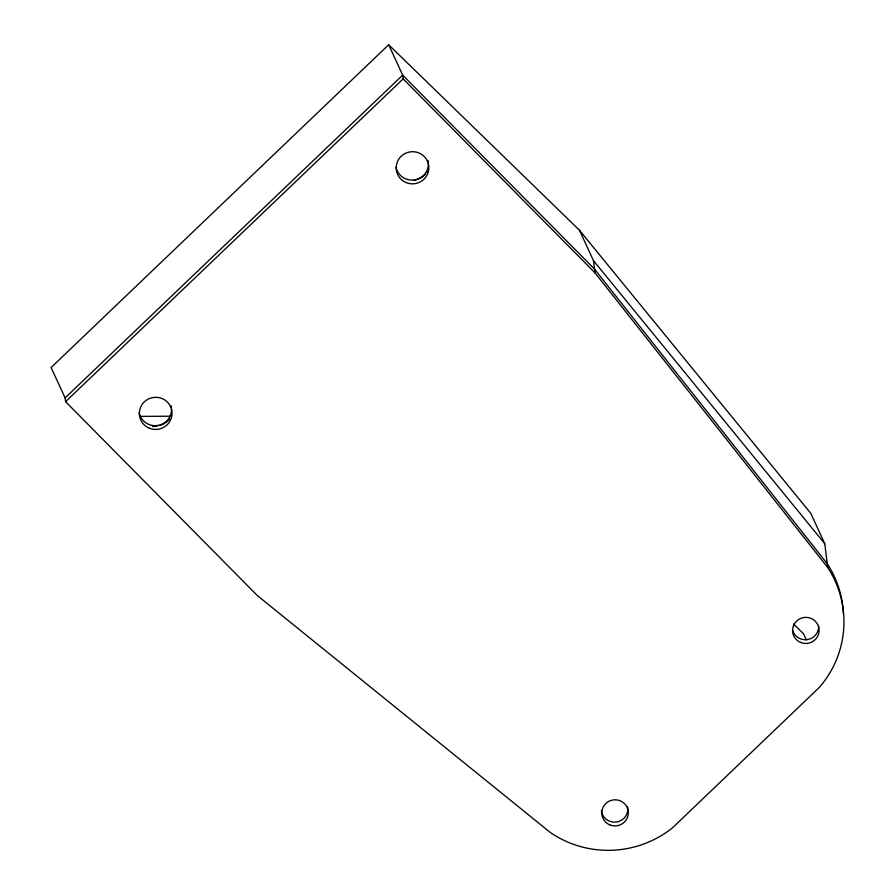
<?xml version="1.0" encoding="UTF-8"?>
<svg xmlns="http://www.w3.org/2000/svg" width="895" height="895" viewBox="0 0 895 895"><rect width="100%" height="100%" fill="white"/><g stroke="black" fill="none" stroke-linecap="round" stroke-linejoin="round"><path stroke-width="1.34" d="M388.676 44.75L51.116 367.532L65.111 397.906L65.581 401.676L257.436 595.656L550.514 832.63A101.549 99.781 -7.1 0 0 672.592 827.73L819.361 687.382A102.377 100.598 -7.1 0 0 827.741 567.542L824.765 543.701L810.769 513.316L579.479 230.261L388.676 44.75L402.672 75.135L403.142 78.894L594.996 272.874L827.741 567.542M65.111 397.906L402.672 75.135L594.526 269.104L827.271 563.783A102.377 100.598 -7.1 0 1 843.414 614.261M65.581 401.676L403.142 78.894M140.504 416.376L171.113 416.209M793.563 624.05L803.486 633.694L806.35 639.903M579.479 230.261L593.463 260.635L824.765 543.701M593.463 260.635L594.996 272.874M627.663 806.798A13.28 13.056 -7.1 0 1 616.442 822.013A13.28 13.056 -7.1 0 1 601.373 810.579M818.634 625.985A13.28 13.056 -7.1 0 1 792.556 630.147M427.418 172.019A20.44 19.31 -24.7 0 1 427.038 172.522M425.796 173.966A20.44 19.31 -24.7 0 1 422.395 176.863M421.869 177.221A20.44 19.31 -24.7 0 1 419.632 178.485M419.05 178.765A20.44 19.31 -24.7 0 1 417.26 179.47M416.656 179.682A20.44 19.31 -24.7 0 1 414.172 180.298M169.647 419.028A20.607 19.466 -24.7 0 1 169.222 419.509M168.775 419.968A20.607 19.466 -24.7 0 1 168.316 420.426M167.846 420.863A20.607 19.466 -24.7 0 1 167.365 421.288M166.862 421.69A20.607 19.466 -24.7 0 1 166.358 422.093M165.832 422.474A20.607 19.466 -24.7 0 1 163.628 423.827M163.058 424.129A20.607 19.466 -24.7 0 1 161.883 424.678M161.29 424.924A20.607 19.466 -24.7 0 1 159.455 425.55M156.938 426.132A20.607 19.466 -24.7 0 1 152.452 426.412M171.538 408.814A16.345 16.065 -7.1 0 1 157.218 425.55A16.345 16.065 -7.1 0 1 139.195 412.897M171.113 405.827A16.345 16.065 -7.1 0 1 171.392 407.314M428.369 163.136A16.345 16.065 -7.1 0 1 414.15 179.94A16.345 16.065 -7.1 0 1 396.049 167.387M428.045 160.641A16.345 16.065 -7.1 0 1 428.291 162.129M609.708 824.832A13.28 13.056 -7.1 0 0 628.245 811.373A13.28 13.056 -7.1 0 0 607.19 802.367A13.28 13.056 -7.1 0 0 609.708 824.832M800.499 642.397A13.28 13.056 -7.1 0 0 819.037 628.939A13.28 13.056 -7.1 0 0 797.982 619.933A13.28 13.056 -7.1 0 0 800.499 642.397M149.073 428.101A16.345 16.065 -7.1 0 0 171.929 411.577A16.345 16.065 -7.1 0 0 146.03 400.445A16.345 16.065 -7.1 0 0 149.073 428.101M405.994 182.535A16.345 16.065 -7.1 0 0 428.761 165.899A16.345 16.065 -7.1 0 0 402.795 154.902A16.345 16.065 -7.1 0 0 405.994 182.535"/></g></svg>
